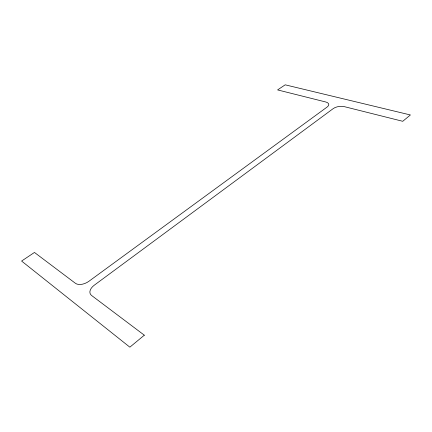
<?xml version="1.0" encoding="UTF-8"?>
<svg xmlns="http://www.w3.org/2000/svg" width="432" height="432" viewBox="0 0 432 432"><rect width="100%" height="100%" fill="white"/><g stroke="black" fill="none" stroke-linecap="round" stroke-linejoin="round"><path stroke-width="0.65" d="M144.32 335.194L129.854 347.171L21.6 261.047L34.463 252.45L75.433 283.311A10.314 6.01 -25.5 0 0 88.916 281.281L327.116 107.05A7.798 3.656 -9.3 0 0 325.847 102.011L277.592 89.915L285.201 84.829L410.4 114.961L402.748 121.295L344.288 106.639A8.03 3.829 -8.4 0 0 333.207 108.616L94.284 285.19A10.611 6.437 -25.5 0 0 91.535 295.439L144.32 335.194"/></g></svg>
